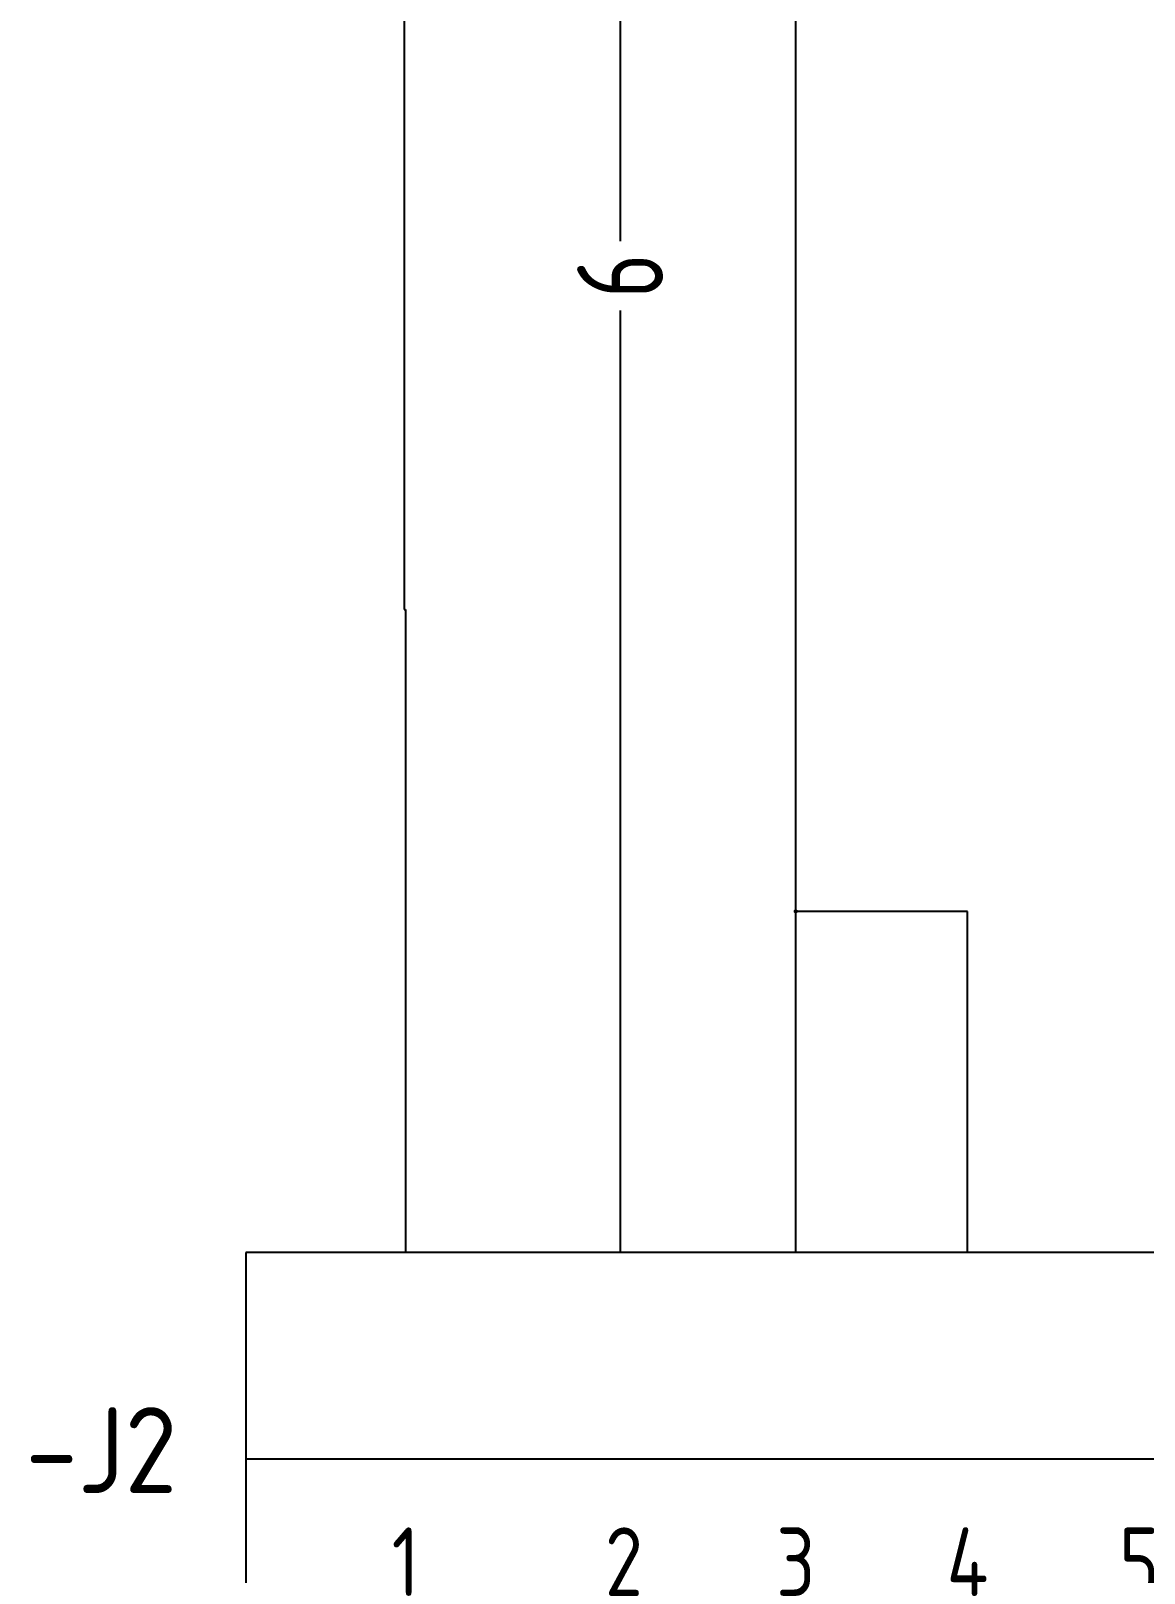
# Model space of a CAD drawing. Header units: inches. Extents: x -8 to 631, y 1 to 481.
# Drawn here: x 95.3 to 160.1, y 227.2 to 317 of the extents above; entities that cross this region are included whole.
import ezdxf
from ezdxf.enums import TextEntityAlignment as Align

# ---------------------------------------------------------------- set-up
doc = ezdxf.new("R2010")
doc.units = ezdxf.units.IN
doc.header["$MEASUREMENT"] = 0
for name, color, linetype in [('MISC', 7, 'Continuous'), ('RED_14_THHN', 20, 'Continuous'), ('SYMS', 7, 'Continuous'), ('TAGS', 150, 'Continuous'), ('TERMS', 123, 'Continuous'), ('WHT_12_THHN', 7, 'Continuous'), ('WIRENO', 72, 'Continuous')]:
    doc.layers.add(name, color=color, linetype=linetype)
doc.styles.add('WD_IEC', font='ISOCP2.shx', dxfattribs={"width": 0.9, "height": 4})

# ---------------------------------------------------------------- blocks, each defined once
blk = doc.blocks.new('VCN1_1PJ_C9C')
at = {"layer": 'SYMS'}
for p, q in [((-12, 12), (-12, -9)), ((102, 12), (-12, 12)), ((-12, 0), (102, 0))]:
    blk.add_line(p, q, dxfattribs=at)
at = {"layer": 'SYMS', "linetype": 'Continuous', "style": 'WD_IEC', "width": 0.9, "flags": 8}
for tag, p in [('TERMDESC02J', (8, 16)), ('TERMDESC03J', (18, 16)), ('TERMDESC04J', (28, 16)), ('TERMDESC05J', (38, 16)), ('TERMDESC06J', (48, 16)), ('TERMDESC07J', (58, 16)), ('TERMDESC08J', (68, 16)), ('TERMDESC09J', (78, 16)), ('TERMDESC01J', (-2, 16)), ('TERMDESC10J', (88, 16))]:
    blk.add_attdef(tag, p, '', height=4, rotation=90, dxfattribs=at)
at = {"layer": 'SYMS', "style": 'WD_IEC'}
for tag, p in [('DESC1', (-16, 33)), ('DESC2', (-16, 26)), ('DESC3', (-16, 19)), ('INST', (-16, 12)), ('LOC', (-16, 5)), ('TAG1', (-16, -2)), ('XREF', (-16, -9.817))]:
    blk.add_attdef(tag, text='', height=5, dxfattribs=at).set_placement(p, align=Align.RIGHT)
at = {"layer": 'SYMS', "linetype": 'Continuous', "style": 'WD_IEC', "width": 0.9, "flags": 8}
for tag, p in [('X2WIRE03J', (22, 16)), ('X2WIRE04J', (32, 16)), ('X2WIRE05J', (42, 16)), ('X2WIRE06J', (52, 16)), ('X2WIRE07J', (62, 16)), ('X2WIRE08J', (72, 16)), ('X2WIRE09J', (82, 16)), ('X2WIRE01J', (2, 16)), ('X2WIRE02J', (12, 16)), ('X2WIRE10J', (92, 16))]:
    blk.add_attdef(tag, text='', height=4, rotation=90, dxfattribs=at).set_placement(p, align=Align.TOP_LEFT)
at = {"layer": 'SYMS', "color": 7, "style": 'WD_IEC'}
for tag, p in [('X2_TINY_DOT_DONT_REMOVE_01J', (0, 12)), ('X2_TINY_DOT_DONT_REMOVE_02J', (10, 12)), ('X2_TINY_DOT_DONT_REMOVE_03J', (20, 12)), ('X2_TINY_DOT_DONT_REMOVE_04J', (30, 12)), ('X2_TINY_DOT_DONT_REMOVE_05J', (40, 12)), ('X2_TINY_DOT_DONT_REMOVE_06J', (50, 12)), ('X2_TINY_DOT_DONT_REMOVE_07J', (60, 12)), ('X2_TINY_DOT_DONT_REMOVE_08J', (70, 12)), ('X2_TINY_DOT_DONT_REMOVE_09J', (80, 12)), ('X2_TINY_DOT_DONT_REMOVE_10J', (90, 12)), ('X8_TINY_DOT_DONT_REMOVE_01P', (0, -12)), ('X8_TINY_DOT_DONT_REMOVE_02P', (10, -12)), ('X8_TINY_DOT_DONT_REMOVE_03P', (20, -12)), ('X8_TINY_DOT_DONT_REMOVE_04P', (30, -12)), ('X8_TINY_DOT_DONT_REMOVE_05P', (40, -12)), ('X8_TINY_DOT_DONT_REMOVE_06P', (50, -12)), ('X8_TINY_DOT_DONT_REMOVE_07P', (60, -12)), ('X8_TINY_DOT_DONT_REMOVE_08P', (70, -12)), ('X8_TINY_DOT_DONT_REMOVE_09P', (80, -12)), ('X8_TINY_DOT_DONT_REMOVE_10P', (90, -12))]:
    blk.add_attdef(tag, p, '', height=0.0002, dxfattribs=at)
at = {"layer": 'SYMS', "style": 'WD_IEC', "flags": 1}
for tag, p in [('X2TERM01J', (0, 12)), ('X2TERM02J', (10, 12)), ('X2TERM03J', (20, 12)), ('X2TERM04J', (30, 12)), ('X2TERM05J', (40, 12)), ('X2TERM06J', (50, 12)), ('X2TERM07J', (60, 12)), ('X2TERM08J', (70, 12)), ('X2TERM09J', (80, 12)), ('X2TERM10J', (90, 12)), ('X8TERM01P', (0, -12)), ('X8TERM02P', (10, -12)), ('X8TERM03P', (20, -12)), ('X8TERM04P', (30, -12)), ('X8TERM05P', (40, -12)), ('X8TERM06P', (50, -12)), ('X8TERM07P', (60, -12)), ('X8TERM08P', (70, -12)), ('X8TERM09P', (80, -12)), ('X8TERM10P', (90, -12))]:
    blk.add_attdef(tag, p, '', height=0.02, dxfattribs=at)
at = {"layer": 'SYMS', "linetype": 'Continuous', "style": 'WD_IEC', "width": 0.9}
for tag, flags, p in [('TERM01J', 9, (0, 6)), ('TERM02J', 9, (10, 6)), ('TERM03J', 9, (20, 6)), ('TERM04J', 9, (30, 6)), ('TERM05J', 9, (40, 6)), ('TERM06J', 9, (50, 6)), ('TERM07J', 9, (60, 6)), ('TERM08J', 9, (70, 6)), ('TERM09J', 9, (80, 6)), ('TERM10J', 9, (90, 6)), ('TERM01P', 8, (0, -6)), ('TERM02P', 8, (10, -6)), ('TERM03P', 8, (20, -6)), ('TERM04P', 8, (30, -6)), ('TERM05P', 8, (40, -6)), ('TERM06P', 8, (50, -6)), ('TERM07P', 8, (60, -6)), ('TERM08P', 8, (70, -6)), ('TERM09P', 8, (80, -6)), ('TERM10P', 8, (90, -6))]:
    blk.add_attdef(tag, text='', height=4, dxfattribs=dict(at, flags=flags)).set_placement(p, align=Align.MIDDLE_CENTER)
at = {"layer": 'SYMS', "style": 'WD_IEC', "width": 0.9}
for tag, p, flags in [('X1LINK', (106, 0), 1), ('WDBLKNAM', (-2.586, -3.405), 9), ('ACE_FLAG', (-2.743, -6.385), 9), ('FAMILY', (6.314, -7.474), 9), ('GENDER', (-2.305, -9.452), 9)]:
    blk.add_attdef(tag, p, '', height=1, dxfattribs=dict(at, flags=flags))
at = {"layer": 'SYMS', "linetype": 'Continuous', "style": 'WD_IEC', "width": 0.9, "flags": 9}
for tag, p in [('ASSYCODE', (5.963, -9.775)), ('MFG', (6.464, -12.654)), ('CAT', (6.401, -15.345)), ('CATDESC', (6.401, -18.037))]:
    blk.add_attdef(tag, p, '', height=2, dxfattribs=at)
at = {"layer": 'SYMS', "linetype": 'Continuous', "style": 'WD_IEC', "width": 0.9, "flags": 8}
for tag, p in [('TERMDESC01P', (-2, -16)), ('TERMDESC02P', (8, -16)), ('TERMDESC03P', (18, -16)), ('TERMDESC04P', (28, -16)), ('TERMDESC05P', (38, -16)), ('TERMDESC06P', (48, -16)), ('TERMDESC07P', (58, -16)), ('TERMDESC08P', (68, -16)), ('TERMDESC09P', (78, -16)), ('TERMDESC10P', (88, -16))]:
    blk.add_attdef(tag, text='', height=4, rotation=90, dxfattribs=at).set_placement(p, align=Align.RIGHT)
for tag, p in [('X8WIRE01P', (2, -16)), ('X8WIRE02P', (12, -16)), ('X8WIRE03P', (22, -16)), ('X8WIRE04P', (32, -16)), ('X8WIRE05P', (42, -16)), ('X8WIRE06P', (52, -16)), ('X8WIRE07P', (62, -16)), ('X8WIRE08P', (72, -16)), ('X8WIRE09P', (82, -16)), ('X8WIRE10P', (92, -16))]:
    blk.add_attdef(tag, text='', height=4, rotation=90, dxfattribs=at).set_placement(p, align=Align.TOP_RIGHT)
blk = doc.blocks.new('WDDOT')
for radius in [0.03, 0.0187, 0.00929]:
    blk.add_circle((0, 0), radius)
blk = doc.blocks.new('WD_WNV1')
at = {"style": 'WD_IEC', "width": 0.8}
blk.add_attdef('WIRENO', text='', height=2.5, rotation=90, dxfattribs=at).set_placement((0, 0), align=Align.MIDDLE_CENTER)
at = {"style": 'WD_IEC'}
for tag, p in [('X2_TINY_DOT_DONT_REMOVE', (0, 1)), ('X8_TINY_DOT_DONT_REMOVE', (0, -1))]:
    blk.add_attdef(tag, p, '', height=0.002, dxfattribs=at)
at = {"style": 'WD_IEC', "flags": 1}
for tag, p in [('X2TERM01', (0, 1)), ('X8TERM01', (0, -1))]:
    blk.add_attdef(tag, p, '', height=0.2, dxfattribs=at)
for tag, p in [('W04USER', (0, 0.375)), ('W03USER', (0, 0.5)), ('W02USER', (0, 0.625)), ('W01USER', (0, 0.75)), ('W05USER', (0, 0.25)), ('W06USER', (0, 0.125)), ('W07USER', (0, 0)), ('W08USER', (0, -0.125)), ('W09USER', (0, -0.25)), ('W10USER', (0, -0.375))]:
    blk.add_attdef(tag, text='', height=0.08, dxfattribs=at).set_placement(p, align=Align.CENTER)

msp = doc.modelspace()

# ---------------------------------------------------------------- linework, layer by layer
at = {"layer": 'RED_14_THHN'}
for p, q in [((129.618, 359.599), (129.618, 304.762)), ((129.618, 300.725), (129.618, 245.888))]:
    msp.add_line(p, q, dxfattribs=at)
at = {"layer": 'WHT_12_THHN'}
for p, q in [((139.842, 245.888), (139.842, 407.691)), ((117.059, 319.46), (117.059, 283.321)), ((117.059, 283.321), (117.134, 283.321)), ((117.134, 283.321), (117.134, 245.888)), ((149.842, 265.747), (139.842, 265.747)), ((149.842, 245.888), (149.842, 265.747))]:
    msp.add_line(p, q, dxfattribs=at)

# ---------------------------------------------------------------- block references
ref = msp.add_blockref('VCN1_1PJ_C9C', (119.842, 233.888))
ref.add_attrib('TAG1', '-J2', dxfattribs={"layer": 'TAGS', "height": 5, "style": 'WD_IEC'}).set_placement((103.842, 231.888), align=Align.RIGHT)
ref.add_attrib('X2_TINY_DOT_DONT_REMOVE_01J', '.', (117.134, 245.888), dxfattribs={"layer": 'MISC', "color": 7, "height": 0.0002, "style": 'WD_IEC'})
ref.add_attrib('TERM01P', '1', dxfattribs={"layer": 'TERMS', "linetype": 'Continuous', "height": 4, "style": 'WD_IEC', "width": 0.9, "flags": 8}).set_placement((117.134, 227.888), align=Align.MIDDLE_CENTER)
ref.add_attrib('X2_TINY_DOT_DONT_REMOVE_02J', '.', (129.842, 245.888), dxfattribs={"layer": 'MISC', "color": 7, "height": 0.0002, "style": 'WD_IEC'})
ref.add_attrib('TERM02P', '2', dxfattribs={"layer": 'TERMS', "linetype": 'Continuous', "height": 4, "style": 'WD_IEC', "width": 0.9, "flags": 8}).set_placement((129.842, 227.888), align=Align.MIDDLE_CENTER)
ref.add_attrib('X2_TINY_DOT_DONT_REMOVE_03J', '.', (139.842, 245.888), dxfattribs={"layer": 'MISC', "color": 7, "height": 0.0002, "style": 'WD_IEC'})
ref.add_attrib('TERM03P', '3', dxfattribs={"layer": 'TERMS', "linetype": 'Continuous', "height": 4, "style": 'WD_IEC', "width": 0.9, "flags": 8}).set_placement((139.842, 227.888), align=Align.MIDDLE_CENTER)
ref.add_attrib('X2_TINY_DOT_DONT_REMOVE_04J', '.', (149.842, 245.888), dxfattribs={"layer": 'MISC', "color": 7, "height": 0.0002, "style": 'WD_IEC'})
ref.add_attrib('TERM04P', '4', dxfattribs={"layer": 'TERMS', "linetype": 'Continuous', "height": 4, "style": 'WD_IEC', "width": 0.9, "flags": 8}).set_placement((149.842, 227.888), align=Align.MIDDLE_CENTER)
ref.add_attrib('X2_TINY_DOT_DONT_REMOVE_05J', '.', (159.842, 245.888), dxfattribs={"layer": 'MISC', "color": 7, "height": 0.0002, "style": 'WD_IEC'})
ref.add_attrib('TERM05P', '5', dxfattribs={"layer": 'TERMS', "linetype": 'Continuous', "height": 4, "style": 'WD_IEC', "width": 0.9, "flags": 8}).set_placement((159.842, 227.888), align=Align.MIDDLE_CENTER)
at = {"layer": 'SYMS', "xscale": 2, "yscale": 2, "zscale": 2}
msp.add_blockref('WDDOT', (139.842, 265.747), dxfattribs=at)
at = {"layer": 'WIRENO'}
ref = msp.add_blockref('WD_WNV1', (129.618, 302.744), dxfattribs=dict(at, xscale=2, yscale=2, zscale=2))
ref.add_attrib('X8_TINY_DOT_DONT_REMOVE', '.', (129.618, 300.725), dxfattribs={"layer": '0', "height": 0.004, "style": 'WD_IEC'})
ref.add_attrib('X2_TINY_DOT_DONT_REMOVE', '.', (129.618, 304.762), dxfattribs={"layer": '0', "height": 0.004, "style": 'WD_IEC'})
ref.add_attrib('WIRENO', '6', dxfattribs={"height": 5, "rotation": 90, "style": 'WD_IEC', "width": 0.8}).set_placement((129.618, 302.744), align=Align.MIDDLE_CENTER)

doc.saveas('drawing.dxf')
